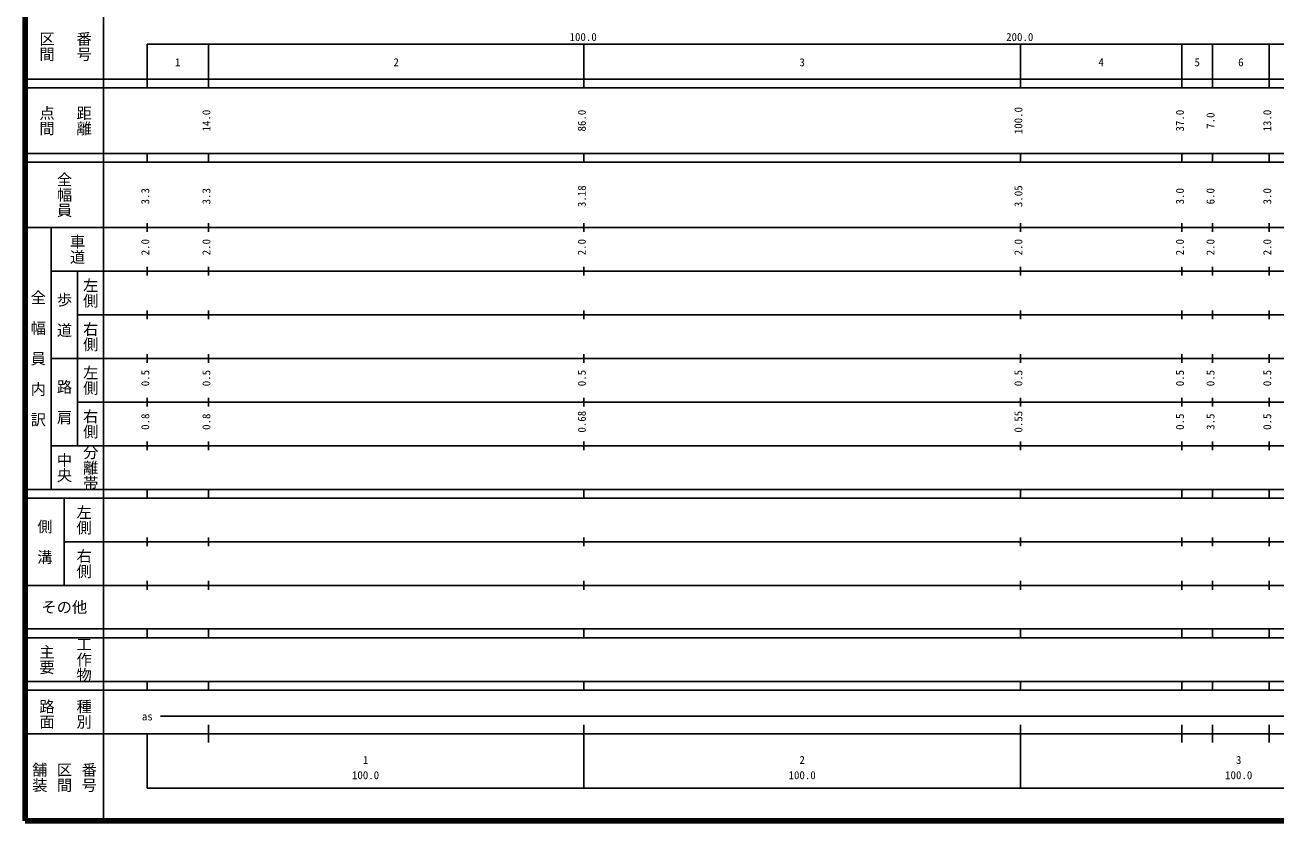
# Model space of a CAD drawing. Units: millimetres on the paper, enlarged 1000 times. Extents: x 300721 to 940721, y 14804 to 374804.
# Drawn here: x 300721 to 587262, y 14804 to 197213 of the extents above; entities that cross this region are included whole.
import ezdxf
from ezdxf.enums import TextEntityAlignment as Align

# ---------------------------------------------------------------- set-up
doc = ezdxf.new("R2010")
doc.units = ezdxf.units.MM
doc.header["$LTSCALE"] = 1000
doc.layers.add('M-TTL', color=2, linetype='Continuous', lineweight=140)
doc.layers.add('M-TTL-BAND', color=7, linetype='Continuous', lineweight=25)
doc.styles.add('@ＭＳ ゴシック', font='')
doc.styles.add('ＭＳ ゴシック', font='')
doc.styles.get('@ＭＳ ゴシック').set_extended_font_data('@MS Gothic')
doc.styles.get('ＭＳ ゴシック').set_extended_font_data('MS Gothic')

msp = doc.modelspace()

# ---------------------------------------------------------------- linework, layer by layer
at = {"layer": 'M-TTL'}
for p, q in [((300721, 374804), (300721, 14804)), ((300721, 14804), (940721, 14804))]:
    msp.add_line(p, q, dxfattribs=at)
at = {"layer": 'M-TTL-BAND'}
for p, q in [((318721, 364804), (318721, 14804)), ((328721, 192804), (839721, 192804)), ((328721, 192804), (328721, 182804)), ((342721, 182804), (342721, 192804)), ((428721, 182804), (428721, 192804)), ((528721, 182804), (528721, 192804)), ((565721, 182804), (565721, 192804)), ((572721, 182804), (572721, 192804)), ((585721, 182804), (585721, 192804)), ((300721, 184804), (839721, 184804)), ((300721, 182804), (839721, 182804)), ((300721, 167804), (839721, 167804)), ((328721, 165804), (328721, 167804)), ((342721, 165804), (342721, 167804)), ((428721, 165804), (428721, 167804)), ((528721, 165804), (528721, 167804)), ((565721, 165804), (565721, 167804)), ((572721, 165804), (572721, 167804)), ((585721, 165804), (585721, 167804)), ((300721, 165804), (839721, 165804)), ((300721, 150804), (839721, 150804)), ((306721, 90804), (306721, 150804)), ((328721, 149804), (328721, 151804)), ((342721, 149804), (342721, 151804)), ((428721, 149804), (428721, 151804)), ((528721, 149804), (528721, 151804)), ((565721, 149804), (565721, 151804)), ((572721, 149804), (572721, 151804)), ((585721, 149804), (585721, 151804)), ((306721, 140804), (839721, 140804)), ((312721, 140804), (312721, 100804)), ((328721, 139804), (328721, 141804)), ((342721, 139804), (342721, 141804)), ((428721, 139804), (428721, 141804)), ((528721, 139804), (528721, 141804)), ((565721, 139804), (565721, 141804)), ((572721, 139804), (572721, 141804)), ((585721, 139804), (585721, 141804)), ((312721, 130804), (839721, 130804)), ((328721, 129804), (328721, 131804)), ((342721, 129804), (342721, 131804)), ((428721, 129804), (428721, 131804)), ((528721, 129804), (528721, 131804)), ((565721, 129804), (565721, 131804)), ((572721, 129804), (572721, 131804)), ((585721, 129804), (585721, 131804)), ((306721, 120804), (839721, 120804)), ((328721, 119804), (328721, 121804)), ((342721, 119804), (342721, 121804)), ((428721, 119804), (428721, 121804)), ((528721, 119804), (528721, 121804)), ((565721, 119804), (565721, 121804)), ((572721, 119804), (572721, 121804)), ((585721, 119804), (585721, 121804)), ((328721, 109804), (328721, 111804)), ((342721, 109804), (342721, 111804)), ((428721, 109804), (428721, 111804)), ((528721, 109804), (528721, 111804)), ((565721, 109804), (565721, 111804)), ((572721, 109804), (572721, 111804)), ((585721, 109804), (585721, 111804)), ((312721, 110804), (839721, 110804)), ((306721, 100804), (839721, 100804)), ((328721, 99804), (328721, 101804)), ((342721, 99804), (342721, 101804)), ((428721, 99804), (428721, 101804)), ((528721, 99804), (528721, 101804)), ((565721, 99804), (565721, 101804)), ((572721, 99804), (572721, 101804)), ((585721, 99804), (585721, 101804)), ((300721, 90804), (839721, 90804)), ((328721, 88804), (328721, 90804)), ((342721, 88804), (342721, 90804)), ((428721, 88804), (428721, 90804)), ((528721, 88804), (528721, 90804)), ((565721, 88804), (565721, 90804)), ((572721, 88804), (572721, 90804)), ((585721, 88804), (585721, 90804)), ((300721, 88804), (839721, 88804)), ((309721, 88804), (309721, 68804)), ((309721, 78804), (839721, 78804)), ((328721, 77804), (328721, 79804)), ((342721, 77804), (342721, 79804)), ((428721, 77804), (428721, 79804)), ((528721, 77804), (528721, 79804)), ((565721, 77804), (565721, 79804)), ((572721, 77804), (572721, 79804)), ((585721, 77804), (585721, 79804)), ((300721, 68804), (839721, 68804)), ((328721, 67804), (328721, 69804)), ((342721, 67804), (342721, 69804)), ((428721, 67804), (428721, 69804)), ((528721, 67804), (528721, 69804)), ((565721, 67804), (565721, 69804)), ((572721, 67804), (572721, 69804)), ((585721, 67804), (585721, 69804)), ((300721, 58804), (839721, 58804)), ((328721, 56804), (328721, 58804)), ((342721, 56804), (342721, 58804)), ((428721, 56804), (428721, 58804)), ((528721, 56804), (528721, 58804)), ((565721, 56804), (565721, 58804)), ((572721, 56804), (572721, 58804)), ((585721, 56804), (585721, 58804)), ((300721, 56804), (839721, 56804)), ((300721, 46804), (839721, 46804)), ((328721, 44804), (328721, 46804)), ((342721, 44804), (342721, 46804)), ((428721, 44804), (428721, 46804)), ((528721, 44804), (528721, 46804)), ((565721, 44804), (565721, 46804)), ((572721, 44804), (572721, 46804)), ((585721, 44804), (585721, 46804)), ((300721, 44804), (839721, 44804)), ((331721, 38804), (825721, 38804)), ((300721, 34804), (839721, 34804)), ((328721, 34804), (328721, 22304)), ((342721, 32804), (342721, 36804)), ((428721, 22304), (428721, 36804)), ((528721, 22304), (528721, 36804)), ((565721, 32804), (565721, 36804)), ((572721, 32804), (572721, 36804)), ((585721, 32804), (585721, 36804)), ((328721, 22304), (839721, 22304))]:
    msp.add_line(p, q, dxfattribs=at)

# ---------------------------------------------------------------- texts
at = {"layer": 'M-TTL-BAND', "style": '@ＭＳ ゴシック'}
for s, p in [('区間', (305721, 192304)), ('番号', (314221, 192304)), ('点間', (305721, 175304)), ('距離', (314221, 175304)), ('全幅員', (309721, 158304)), ('車道', (312721, 145804)), ('左側', (315721, 135804)), ('全\u3000幅\u3000員\u3000内\u3000訳', (303721, 120804)), ('歩\u3000道', (309721, 130804)), ('右側', (315721, 125804)), ('左側', (315721, 115804)), ('路\u3000肩', (309721, 110804)), ('右側', (315721, 105804)), ('分離帯', (315721, 95804)), ('中央', (309721, 95804)), ('左側', (314221, 83804)), ('側\u3000溝', (305221, 78804)), ('右側', (314221, 73804)), ('主要', (305721, 51804)), ('工作物', (314221, 51804)), ('路面', (305721, 39304)), ('種別', (314221, 39304)), ('舗装', (304054, 24804)), ('区間', (309721, 24804)), ('番号', (315387, 24804))]:
    msp.add_text(s, height=2566, rotation=270, dxfattribs=at).set_placement(p, align=Align.MIDDLE_CENTER)
at = {"layer": 'M-TTL-BAND', "style": 'ＭＳ ゴシック'}
for s, p in [('100.0', (428565, 192999)), ('200.0', (528565, 192999)), ('1', (335721, 187209)), ('2', (385721, 187209)), ('3', (478721, 187209)), ('4', (547221, 187209)), ('5', (569221, 187209)), ('6', (579221, 187209)), ('as', (328721, 37304)), ('1', (378721, 27327)), ('2', (478721, 27327)), ('3', (578721, 27327)), ('100.0', (378721, 23837)), ('100.0', (478721, 23837)), ('100.0', (578721, 23837))]:
    msp.add_text(s, height=1833, dxfattribs=at).set_placement(p, align=Align.BOTTOM_CENTER)
for s, p in [('14.0', (343721, 175304)), ('86.0', (429721, 175304)), ('100.0', (529721, 175304)), ('37.0', (566721, 175304)), ('13.0', (586721, 175304)), ('7.0', (573721, 175304)), ('3.3', (329721, 157978)), ('3.3', (343721, 157978)), ('3.18', (429721, 157978)), ('3.05', (529721, 157978)), ('3.0', (566721, 157978)), ('6.0', (573721, 157978)), ('3.0', (586721, 157978)), ('2.0', (329721, 146304)), ('2.0', (343721, 146304)), ('2.0', (429721, 146304)), ('2.0', (529721, 146304)), ('2.0', (566721, 146304)), ('2.0', (573721, 146304)), ('2.0', (586721, 146304)), ('0.5', (329721, 116304)), ('0.5', (343721, 116304)), ('0.5', (429721, 116304)), ('0.5', (529721, 116304)), ('0.5', (566721, 116304)), ('0.5', (573721, 116304)), ('0.5', (586721, 116304)), ('0.8', (329721, 106304)), ('0.8', (343721, 106304)), ('0.68', (429721, 106304)), ('0.55', (529721, 106304)), ('0.5', (566721, 106304)), ('3.5', (573721, 106304)), ('0.5', (586721, 106304))]:
    msp.add_text(s, height=1833, rotation=90, dxfattribs=at).set_placement(p, align=Align.BOTTOM_CENTER)
msp.add_text('その他', height=2566, dxfattribs=at).set_placement((309721, 63804), align=Align.MIDDLE_CENTER)

doc.saveas('drawing.dxf')
